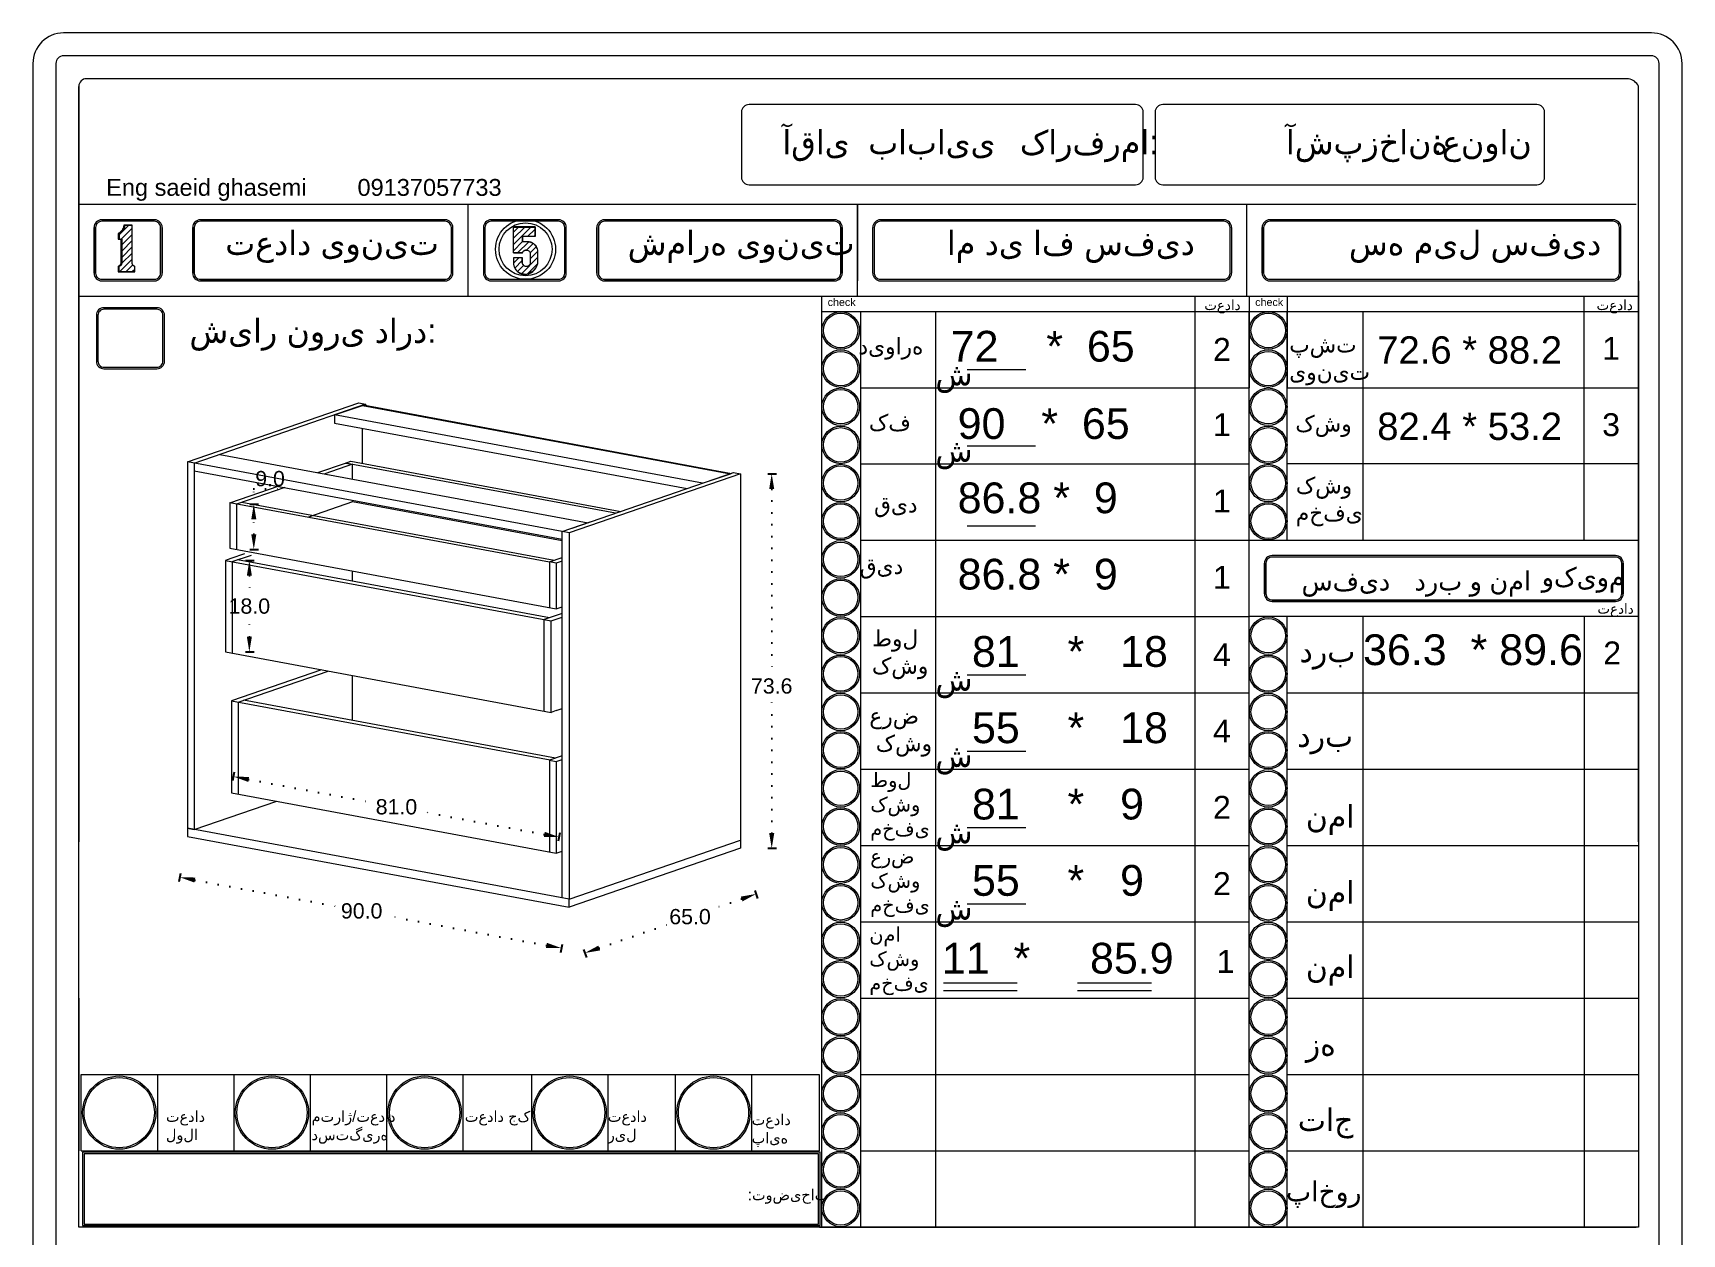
# Model space of a CAD drawing. Header units: inches. Extents: x 352 to 11605, y -941 to 2503.
# Drawn here: x 9125 to 9557, y 1258.1 to 1572.8 of the extents above; entities that cross this region are included whole.
import ezdxf

# ---------------------------------------------------------------- set-up
doc = ezdxf.new("R2010")
doc.units = ezdxf.units.IN
doc.header["$MEASUREMENT"] = 0
doc.linetypes.add('ACAD_ISO07W100', pattern=[3, 0, -3])
doc.styles.get("Standard").update_dxf_attribs({"font": 'arial.ttf'})
doc.dimstyles.new('ISO-25', dxfattribs={"dimtxt": 4, "dimasz": 4, "dimexe": 1.25, "dimexo": 0.625, "dimtad": 1, "dimtih": 1, "dimtoh": 1, "dimdec": 1, "dimtxsty": 'Standard', "dimcen": 2.5, "dimadec": 0, "dimazin": 0, "dimtfac": 1, "dimtdec": 1, "dimtmove": 0, "dimatfit": 3, "dimfxl": 1, "dimfxlon": 1, "dimarcsym": 0})

# ---------------------------------------------------------------- blocks, each defined once
blk = doc.blocks.new('*D92')
at = {"color": 0, "lineweight": -2, "transparency": 16777216}
for p, q in [((9317.57, 1457.29), (9319.82, 1457.29)), ((9317.57, 1359.15), (9319.82, 1359.15))]:
    blk.add_line(p, q, dxfattribs=at)
at = {"color": 0, "linetype": 'ACAD_ISO07W100', "lineweight": -2, "transparency": 16777216}
for p, q in [((9318.57, 1453.29), (9318.57, 1404.34)), ((9318.57, 1363.15), (9318.57, 1399))]:
    blk.add_line(p, q, dxfattribs=at)
at = {"color": 0, "transparency": 16777216}
for points in [[(9317.91, 1453.29), (9319.24, 1453.29), (9318.57, 1457.29)], [(9317.91, 1363.15), (9319.24, 1363.15), (9318.57, 1359.15)]]:
    blk.add_solid(points, dxfattribs=at)
at = {"layer": 'Defpoints', "color": 0, "transparency": 16777216}
for p in [(9310.36, 1457.29), (9318.57, 1457.29), (9310.36, 1359.15)]:
    blk.add_point(p, dxfattribs=at)
at = {"color": 0, "lineweight": 20, "transparency": 16777216, "insert": (9318.57, 1401.67), "char_height": 4, "attachment_point": 5}
blk.add_mtext('73.6', dxfattribs=at)
blk = doc.blocks.new('*D93')
at = {"color": 0, "lineweight": -2, "transparency": 16777216}
for p, q in [((9314.16, 1348.12), (9314.89, 1345.99)), ((9269.28, 1332.66), (9270.02, 1330.54))]:
    blk.add_line(p, q, dxfattribs=at)
at = {"color": 0, "linetype": 'ACAD_ISO07W100', "lineweight": -2, "transparency": 16777216}
for p, q in [((9310.7, 1345.87), (9303.01, 1343.22)), ((9273.39, 1333.02), (9291.36, 1339.21))]:
    blk.add_line(p, q, dxfattribs=at)
at = {"color": 0, "transparency": 16777216}
for points in [[(9310.48, 1346.5), (9310.92, 1345.24), (9314.48, 1347.18)], [(9273.17, 1333.65), (9273.61, 1332.39), (9269.61, 1331.72)]]:
    blk.add_solid(points, dxfattribs=at)
at = {"layer": 'Defpoints', "color": 0, "transparency": 16777216}
for p in [(9310.36, 1359.15), (9265.49, 1343.69), (9269.61, 1331.72)]:
    blk.add_point(p, dxfattribs=at)
at = {"color": 0, "lineweight": 20, "transparency": 16777216, "insert": (9297.18, 1341.22), "char_height": 4, "attachment_point": 5}
blk.add_mtext('65.0', dxfattribs=at)
blk = doc.blocks.new('*D94')
at = {"color": 0, "lineweight": -2, "transparency": 16777216}
for p, q in [((9163.7, 1352.55), (9163.29, 1350.34)), ((9263.68, 1333.97), (9263.27, 1331.76))]:
    blk.add_line(p, q, dxfattribs=at)
at = {"color": 0, "linetype": 'ACAD_ISO07W100', "lineweight": -2, "transparency": 16777216}
for p, q in [((9167.45, 1350.84), (9205.33, 1343.8)), ((9259.56, 1333.72), (9216.96, 1341.64))]:
    blk.add_line(p, q, dxfattribs=at)
at = {"color": 0, "transparency": 16777216}
for points in [[(9167.57, 1351.49), (9167.33, 1350.18), (9163.52, 1351.57)], [(9259.69, 1334.38), (9259.44, 1333.06), (9263.5, 1332.99)]]:
    blk.add_solid(points, dxfattribs=at)
at = {"layer": 'Defpoints', "color": 0, "transparency": 16777216}
for p in [(9165.51, 1362.27), (9163.52, 1351.57), (9265.49, 1343.69)]:
    blk.add_point(p, dxfattribs=at)
at = {"color": 0, "lineweight": 20, "transparency": 16777216, "insert": (9211.15, 1342.72), "char_height": 4, "attachment_point": 5}
blk.add_mtext('90.0', dxfattribs=at)
blk = doc.blocks.new('*D95')
at = {"color": 0, "lineweight": -2, "transparency": 16777216}
for p, q in [((9180.73, 1434.61), (9182.98, 1434.61)), ((9180.73, 1410.61), (9182.98, 1410.61))]:
    blk.add_line(p, q, dxfattribs=at)
at = {"color": 0, "linetype": 'ACAD_ISO07W100', "lineweight": -2, "transparency": 16777216}
for p, q in [((9181.73, 1430.61), (9181.73, 1425.28)), ((9181.73, 1414.61), (9181.73, 1419.94))]:
    blk.add_line(p, q, dxfattribs=at)
at = {"color": 0, "transparency": 16777216}
for points in [[(9181.07, 1430.61), (9182.4, 1430.61), (9181.73, 1434.61)], [(9181.07, 1414.61), (9182.4, 1414.61), (9181.73, 1410.61)]]:
    blk.add_solid(points, dxfattribs=at)
at = {"layer": 'Defpoints', "color": 0, "transparency": 16777216}
for p in [(9175.45, 1434.61), (9181.73, 1434.61), (9175.45, 1410.61)]:
    blk.add_point(p, dxfattribs=at)
at = {"color": 0, "lineweight": 20, "transparency": 16777216, "insert": (9181.73, 1422.61), "char_height": 4, "width": 7.9863, "attachment_point": 5}
blk.add_mtext('18.0', dxfattribs=at)
blk = doc.blocks.new('*D91')
at = {"color": 0, "linetype": 'ACAD_ISO07W100', "lineweight": -2, "transparency": 16777216}
for p, q in [((9182.89, 1449.35), (9182.89, 1453.35)), ((9182.89, 1453.35), (9190.79, 1453.35)), ((9182.89, 1441.47), (9182.89, 1445.35))]:
    blk.add_line(p, q, dxfattribs=at)
at = {"color": 0, "lineweight": -2, "transparency": 16777216}
for p, q in [((9181.89, 1449.35), (9184.14, 1449.35)), ((9181.89, 1437.47), (9184.14, 1437.47))]:
    blk.add_line(p, q, dxfattribs=at)
at = {"color": 0, "transparency": 16777216}
for points in [[(9182.23, 1445.35), (9183.56, 1445.35), (9182.89, 1449.35)], [(9182.23, 1441.47), (9183.56, 1441.47), (9182.89, 1437.47)]]:
    blk.add_solid(points, dxfattribs=at)
at = {"layer": 'Defpoints', "color": 0, "transparency": 16777216}
for p in [(9178.39, 1449.35), (9182.89, 1449.35), (9178.39, 1437.47)]:
    blk.add_point(p, dxfattribs=at)
at = {"color": 0, "lineweight": 20, "transparency": 16777216, "insert": (9187.15, 1456.02), "char_height": 4, "attachment_point": 5}
blk.add_mtext('9.0', dxfattribs=at)
blk = doc.blocks.new('*D96')
at = {"color": 0, "lineweight": -2, "transparency": 16777216}
for p, q in [((9177.43, 1376.95), (9177.84, 1379.16)), ((9262.75, 1361.1), (9263.16, 1363.31))]:
    blk.add_line(p, q, dxfattribs=at)
at = {"color": 0, "linetype": 'ACAD_ISO07W100', "lineweight": -2, "transparency": 16777216}
for p, q in [((9181.55, 1377.2), (9214.46, 1371.09)), ((9259, 1362.81), (9226.09, 1368.93))]:
    blk.add_line(p, q, dxfattribs=at)
at = {"color": 0, "transparency": 16777216}
for points in [[(9181.67, 1377.86), (9181.43, 1376.55), (9177.62, 1377.93)], [(9259.12, 1363.47), (9258.88, 1362.16), (9262.93, 1362.08)]]:
    blk.add_solid(points, dxfattribs=at)
at = {"layer": 'Defpoints', "color": 0, "transparency": 16777216}
for p in [(9176.84, 1373.75), (9262.93, 1362.08), (9262.15, 1357.9)]:
    blk.add_point(p, dxfattribs=at)
at = {"color": 0, "lineweight": 20, "transparency": 16777216, "insert": (9220.27, 1370.01), "char_height": 4, "attachment_point": 5}
blk.add_mtext('81.0', dxfattribs=at)

msp = doc.modelspace()

# ---------------------------------------------------------------- hatches: boundary and pattern name
at = {"lineweight": 20}
h = msp.add_hatch(dxfattribs=at)
h.set_pattern_fill('ANSI31', color=256, scale=9.218651)
h.set_pattern_definition([(45, (8401.7875, 2061.4753), (-0.8148213, 0.8148213), [])])
h.paths.add_polyline_path([(9151.55, 1511.72), (9151.46, 1511.77), (9151.38, 1511.82), (9151.3, 1511.88), (9151.23, 1511.96), (9151.17, 1512.04), (9151.12, 1512.12), (9151.08, 1512.21), (9151.05, 1512.31), (9151.03, 1512.41), (9151.03, 1512.51), (9151.03, 1522.43), (9149.16, 1522.43), (9149.14, 1522.2), (9149.09, 1521.97), (9149.02, 1521.75), (9148.93, 1521.53), (9148.83, 1521.32), (9148.71, 1521.12), (9148.57, 1520.94), (9148.41, 1520.76), (9148.24, 1520.6), (9148.06, 1520.46), (9147.87, 1520.33), (9147.66, 1520.22), (9147.66, 1518.81), (9148.07, 1518.81), (9148.37, 1518.79), (9148.37, 1512.55), (9148.36, 1512.45), (9148.34, 1512.36), (9148.31, 1512.26), (9148.26, 1512.18), (9148.21, 1512.09), (9148.15, 1512.02), (9148.09, 1511.95), (9148.01, 1511.88), (9147.93, 1511.83), (9147.84, 1511.78), (9147.75, 1511.75), (9147.66, 1511.72), (9147.66, 1510.29), (9151.75, 1510.29), (9151.75, 1511.67), (9151.65, 1511.69)])
h = msp.add_hatch(dxfattribs=at)
h.set_pattern_fill('ANSI31', color=256, scale=9.218651)
h.set_pattern_definition([(45, (8576.0954, 2061.5422), (-0.8148213, 0.8148213), [])])
h.paths.add_polyline_path([(9256.64, 1517.15), (9256.41, 1517.4), (9256.14, 1517.63), (9255.86, 1517.81), (9255.55, 1517.97), (9255.28, 1518.06), (9254.97, 1518.12), (9254.6, 1518.15), (9253.24, 1518.15), (9253.24, 1519.46), (9256.53, 1519.46), (9256.53, 1521.98), (9250.93, 1521.98), (9250.93, 1515.23), (9253.24, 1515.23), (9253.33, 1515.43), (9253.46, 1515.61), (9253.63, 1515.76), (9253.82, 1515.87), (9254.03, 1515.94), (9254.27, 1515.96), (9254.51, 1515.94), (9254.73, 1515.87), (9254.92, 1515.76), (9255.09, 1515.61), (9255.22, 1515.43), (9255.31, 1515.22), (9255.31, 1512.64), (9255.27, 1512.38), (9255.17, 1512.14), (9255.01, 1511.93), (9254.8, 1511.76), (9254.56, 1511.66), (9254.29, 1511.63), (9254.03, 1511.66), (9253.79, 1511.76), (9253.56, 1511.94), (9253.38, 1512.17), (9253.28, 1512.42), (9253.24, 1512.68), (9253.24, 1513.93), (9250.93, 1513.93), (9250.93, 1512.64), (9250.96, 1512.23), (9251.04, 1511.82), (9251.16, 1511.46), (9251.35, 1511.09), (9251.58, 1510.75), (9251.86, 1510.45), (9252.18, 1510.18), (9252.53, 1509.95), (9252.9, 1509.78), (9253.3, 1509.66), (9253.7, 1509.59), (9254.12, 1509.57), (9254.5, 1509.65), (9254.88, 1509.76), (9255.24, 1509.92), (9255.59, 1510.11), (9255.91, 1510.34), (9256.2, 1510.6), (9256.47, 1510.9), (9256.7, 1511.21), (9256.9, 1511.55), (9257.06, 1511.91), (9257.18, 1512.29), (9257.26, 1512.68), (9257.26, 1515.23), (9257.26, 1515.57), (9257.21, 1515.92), (9257.13, 1516.25), (9257, 1516.57), (9256.84, 1516.87)])

# ---------------------------------------------------------------- linework, layer by layer
for p, q in [((9137.05, 1259.88), (9137.05, 1558.85)), ((9545.05, 1527.88), (9137.05, 1527.88)), ((9137.05, 1348.89), (9137.05, 1527.88)), ((9239.05, 1503.88), (9239.05, 1527.88)), ((9341.05, 1503.88), (9341.05, 1527.88)), ((9341.05, 1527.88), (9341.05, 1507.88)), ((9443.05, 1503.88), (9443.05, 1527.88)), ((9141.05, 1509.88), (9141.05, 1521.88)), ((9156.89, 1523.88), (9143.05, 1523.88)), ((9158.89, 1521.88), (9158.89, 1509.88)), ((9166.89, 1509.88), (9166.89, 1521.88)), ((9233.05, 1523.88), (9168.89, 1523.88)), ((9235.05, 1509.88), (9235.05, 1521.88)), ((9243.05, 1521.88), (9243.05, 1509.88)), ((9262.76, 1523.88), (9245.05, 1523.88)), ((9256.53, 1521.98), (9256.53, 1519.46)), ((9264.76, 1509.88), (9264.76, 1521.88)), ((9272.76, 1509.88), (9272.76, 1521.88)), ((9335.05, 1523.88), (9274.76, 1523.88)), ((9337.05, 1521.88), (9337.05, 1509.88)), ((9345.05, 1509.88), (9345.05, 1521.88)), ((9437.05, 1523.88), (9347.05, 1523.88)), ((9439.05, 1521.88), (9439.05, 1509.88)), ((9447.05, 1509.88), (9447.05, 1521.88)), ((9539.05, 1523.88), (9449.05, 1523.88)), ((9541.05, 1509.88), (9541.05, 1521.88)), ((9147.66, 1520.22), (9147.66, 1518.81)), ((9253.28, 1519.46), (9253.28, 1518.17)), ((9250.93, 1515.23), (9253.24, 1515.23)), ((9254.29, 1515.96), (9254.51, 1515.94)), ((9254.51, 1515.94), (9254.73, 1515.87)), ((9254.73, 1515.87), (9254.92, 1515.76)), ((9254.92, 1515.76), (9255.09, 1515.61)), ((9255.17, 1512.14), (9255.01, 1511.93)), ((9255.09, 1515.61), (9255.22, 1515.43)), ((9255.27, 1512.38), (9255.17, 1512.14)), ((9255.22, 1515.43), (9255.31, 1515.22)), ((9255.31, 1512.64), (9255.27, 1512.38)), ((9255.31, 1515.22), (9255.31, 1512.64)), ((9143.05, 1507.88), (9156.89, 1507.88)), ((9147.66, 1510.29), (9151.75, 1510.29)), ((9233.05, 1507.88), (9168.89, 1507.88)), ((9245.05, 1507.88), (9262.76, 1507.88)), ((9253.79, 1511.76), (9253.58, 1511.93)), ((9254.03, 1511.66), (9253.79, 1511.76)), ((9254.29, 1511.63), (9254.03, 1511.66)), ((9254.56, 1511.66), (9254.29, 1511.63)), ((9254.8, 1511.76), (9254.56, 1511.66)), ((9255.01, 1511.93), (9254.8, 1511.76)), ((9335.05, 1507.88), (9274.76, 1507.88)), ((9347.05, 1507.88), (9437.05, 1507.88)), ((9449.05, 1507.88), (9539.05, 1507.88)), ((9545.65, 1507.88), (9545.65, 1259.88)), ((9137.05, 1503.88), (9545.05, 1503.88)), ((9331.65, 1503.88), (9331.65, 1499.88)), ((9429.48, 1259.88), (9429.48, 1503.88)), ((9443.65, 1503.88), (9443.65, 1479.88)), ((9453.65, 1503.88), (9453.65, 1479.88)), ((9531.43, 1439.88), (9531.43, 1503.88)), ((9331.65, 1499.88), (9545.65, 1499.88)), ((9331.7, 1260.01), (9331.7, 1500.01)), ((9341.92, 1259.88), (9341.92, 1499.88)), ((9361.46, 1499.88), (9361.46, 1259.88)), ((9443.65, 1343.88), (9443.65, 1499.88)), ((9443.65, 1259.88), (9443.65, 1499.88)), ((9453.65, 1459.88), (9453.65, 1499.88)), ((9453.65, 1439.88), (9453.65, 1499.88)), ((9453.65, 1439.88), (9453.65, 1499.88)), ((9453.65, 1499.88), (9453.65, 1479.88)), ((9473.46, 1499.88), (9473.46, 1439.88)), ((9369.81, 1484.63), (9385.14, 1484.63)), ((9341.92, 1479.88), (9443.65, 1479.88)), ((9453.65, 1479.88), (9545.65, 1479.88)), ((9369.81, 1464.63), (9387.7, 1464.63)), ((9341.92, 1459.88), (9443.65, 1459.88)), ((9545.65, 1459.88), (9453.65, 1459.88)), ((9545.65, 1459.88), (9453.65, 1459.88)), ((9369.81, 1443.63), (9387.7, 1443.63)), ((9265.49, 1441.83), (9263.71, 1442.16)), ((9341.92, 1439.88), (9545.65, 1439.88)), ((9539.65, 1435.88), (9449.65, 1435.88)), ((9447.65, 1425.88), (9447.65, 1433.88)), ((9541.65, 1433.88), (9541.65, 1425.88)), ((9539.65, 1423.88), (9449.65, 1423.88)), ((9341.92, 1419.88), (9443.65, 1419.88)), ((9545.65, 1419.88), (9443.65, 1419.88)), ((9453.65, 1259.88), (9453.65, 1419.88)), ((9473.46, 1419.88), (9473.46, 1319.88)), ((9531.43, 1419.88), (9531.43, 1259.88)), ((9369.81, 1404.63), (9385.14, 1404.63)), ((9341.92, 1399.88), (9443.65, 1399.88)), ((9341.92, 1399.88), (9361.46, 1399.88)), ((9453.65, 1399.88), (9545.65, 1399.88)), ((9473.46, 1399.88), (9473.46, 1299.88)), ((9369.81, 1384.63), (9385.14, 1384.63)), ((9341.92, 1379.88), (9361.46, 1379.88)), ((9341.92, 1379.88), (9443.65, 1379.88)), ((9429.48, 1379.88), (9443.65, 1379.88)), ((9453.65, 1379.88), (9545.65, 1379.88)), ((9473.46, 1379.88), (9473.46, 1279.88)), ((9369.81, 1364.63), (9385.14, 1364.63)), ((9341.92, 1359.88), (9443.65, 1359.88)), ((9453.65, 1359.88), (9545.65, 1359.88)), ((9473.46, 1359.88), (9473.46, 1259.88)), ((9369.81, 1344.63), (9385.14, 1344.63)), ((9341.92, 1339.88), (9443.65, 1339.88)), ((9453.65, 1339.88), (9545.65, 1339.88)), ((9363.54, 1323.88), (9382.87, 1323.88)), ((9398.71, 1323.88), (9418.05, 1323.88)), ((9137.05, 1319.88), (9137.05, 1279.88)), ((9341.92, 1319.88), (9443.65, 1319.88)), ((9363.54, 1321.86), (9382.87, 1321.86)), ((9398.71, 1321.86), (9418.05, 1321.86)), ((9453.65, 1319.88), (9545.65, 1319.88)), ((9137.65, 1299.88), (9331.03, 1299.88)), ((9137.65, 1279.88), (9137.65, 1299.88)), ((9157.65, 1299.88), (9157.65, 1279.88)), ((9177.65, 1299.88), (9177.65, 1279.88)), ((9197.65, 1299.88), (9197.65, 1279.88)), ((9217.65, 1299.88), (9217.65, 1279.88)), ((9237.65, 1299.88), (9237.65, 1279.88)), ((9255.64, 1299.88), (9255.64, 1279.88)), ((9275.64, 1299.88), (9275.64, 1279.88)), ((9293.32, 1299.88), (9293.32, 1279.88)), ((9313.32, 1299.88), (9313.32, 1279.88)), ((9331.03, 1299.88), (9331.03, 1279.88)), ((9341.92, 1299.88), (9443.65, 1299.88)), ((9453.65, 1299.88), (9545.65, 1299.88)), ((9137.65, 1279.88), (9331.03, 1279.88)), ((9341.92, 1279.88), (9443.65, 1279.88)), ((9453.65, 1279.88), (9545.65, 1279.88)), ((9331.05, 1259.88), (9137.05, 1259.88)), ((9331.05, 1259.88), (9443.05, 1259.88)), ((9331.05, 1259.88), (9545.05, 1259.88)), ((9331.65, 1259.88), (9443.65, 1259.88))]:
    msp.add_line(p, q, dxfattribs=at)
at = {"linetype": 'Continuous', "lineweight": 20, "extrusion": (5.55112e-17, 0.967466, 0.253002)}
for p, q in [((9165.51, 1460.41), (9210.38, 1475.87)), ((9212.16, 1475.54), (9169.7, 1460.91)), ((9204, 1472.73), (9211.34, 1475.25)), ((9210.38, 1475.87), (9212.16, 1475.54)), ((9211.34, 1475.25), (9211.58, 1475.34)), ((9211.34, 1475.25), (9307.76, 1457.34)), ((9307.76, 1457.34), (9211.34, 1475.25)), ((9211.58, 1475.34), (9308.01, 1457.42)), ((9212.16, 1475.54), (9212.16, 1475.23)), ((9300.42, 1454.81), (9204, 1472.73)), ((9204, 1472.73), (9204, 1470.59)), ((9204, 1470.59), (9296.4, 1453.42)), ((9211.34, 1460.04), (9211.34, 1469.23)), ((9165.51, 1460.41), (9165.51, 1364.4)), ((9263.71, 1442.16), (9165.51, 1460.41)), ((9167.28, 1460.08), (9174.63, 1462.61)), ((9174.04, 1462.4), (9270.46, 1444.49)), ((9206.94, 1460.13), (9208.33, 1460.6)), ((9208.33, 1460.6), (9279.08, 1447.46)), ((9167.28, 1460.08), (9167.28, 1364.07)), ((9167.28, 1458.12), (9263.71, 1440.2)), ((9199.71, 1457.63), (9206.94, 1460.13)), ((9208.72, 1459.8), (9201.48, 1457.3)), ((9206.94, 1460.13), (9208.72, 1459.8)), ((9277.69, 1446.98), (9206.94, 1460.13)), ((9208.72, 1455.96), (9208.72, 1459.8)), ((9310.36, 1457.29), (9265.49, 1441.83)), ((9266.27, 1443.04), (9308.58, 1457.62)), ((9300.42, 1454.81), (9307.76, 1457.34)), ((9308.01, 1457.42), (9307.76, 1457.34)), ((9308.58, 1457.62), (9310.36, 1457.29)), ((9310.36, 1457.29), (9310.36, 1361.28)), ((9176.84, 1449.76), (9189.25, 1454.03)), ((9191.03, 1453.7), (9178.39, 1449.35)), ((9176.61, 1449.68), (9176.84, 1449.76)), ((9260.38, 1434.11), (9176.61, 1449.68)), ((9176.61, 1449.68), (9176.61, 1437.8)), ((9178.39, 1449.35), (9178.39, 1437.47)), ((9179.78, 1449.83), (9261.54, 1434.63)), ((9208.72, 1449.93), (9197.22, 1445.97)), ((9208.72, 1449.93), (9208.72, 1450.42)), ((9263.71, 1439.71), (9208.72, 1449.93)), ((9263.71, 1442.16), (9271.05, 1444.69)), ((9263.71, 1346.16), (9263.71, 1442.16)), ((9265.49, 1441.83), (9265.49, 1345.82)), ((9176.84, 1435.09), (9175.45, 1434.61)), ((9175.45, 1434.61), (9260.77, 1418.76)), ((9175.45, 1434.61), (9175.45, 1410.61)), ((9176.61, 1437.8), (9262.15, 1421.9)), ((9180.48, 1436.34), (9176.84, 1435.09)), ((9177.23, 1434.28), (9182.26, 1436.01)), ((9177.23, 1434.28), (9177.23, 1410.28)), ((9177.23, 1434.28), (9177.23, 1430.95)), ((9260.38, 1419.57), (9178.62, 1434.76)), ((9260.38, 1434.23), (9263.71, 1435.38)), ((9263.71, 1434.44), (9262.15, 1433.9)), ((9208.72, 1429.16), (9208.72, 1431.83)), ((9262.15, 1433.9), (9260.38, 1434.23)), ((9260.38, 1434.23), (9260.38, 1422.23)), ((9262.15, 1433.9), (9262.15, 1421.9)), ((9262.15, 1433.9), (9262.15, 1421.9)), ((9262.15, 1421.9), (9263.71, 1422.44)), ((9258.89, 1419.11), (9260.67, 1418.78)), ((9258.89, 1419.11), (9258.89, 1395.1)), ((9263.71, 1420.71), (9258.99, 1419.09)), ((9260.67, 1418.78), (9260.67, 1394.77)), ((9260.77, 1418.76), (9262.15, 1419.24)), ((9262.15, 1419.24), (9263.71, 1419.77)), ((9175.45, 1410.61), (9260.77, 1394.76)), ((9200.6, 1405.94), (9177.03, 1397.82)), ((9178.8, 1397.49), (9202.37, 1405.61)), ((9208.72, 1392.66), (9208.72, 1404.43)), ((9177.03, 1397.82), (9260.53, 1382.3)), ((9177.03, 1397.82), (9177.03, 1373.72)), ((9178.8, 1397.49), (9178.8, 1373.39)), ((9261.95, 1382.77), (9180.19, 1397.97)), ((9262.15, 1395.23), (9263.71, 1395.77)), ((9262.15, 1395.23), (9260.77, 1394.76)), ((9263.71, 1383.38), (9260.38, 1382.23)), ((9262.15, 1381.9), (9263.71, 1382.44)), ((9260.38, 1382.23), (9262.15, 1381.9)), ((9260.38, 1382.23), (9260.38, 1358.23)), ((9262.15, 1381.9), (9262.15, 1357.9)), ((9262.15, 1381.9), (9262.15, 1357.9)), ((9167.28, 1364.07), (9188.89, 1371.51)), ((9177.03, 1373.72), (9262.15, 1357.9)), ((9165.51, 1364.4), (9167.28, 1364.07)), ((9265.49, 1345.82), (9165.51, 1364.4)), ((9165.51, 1364.4), (9165.51, 1362.27)), ((9165.51, 1362.27), (9265.49, 1343.69)), ((9265.49, 1345.82), (9310.36, 1361.28)), ((9265.49, 1345.82), (9310.36, 1361.28)), ((9310.36, 1361.28), (9310.36, 1359.15)), ((9262.15, 1357.9), (9263.71, 1358.43)), ((9310.36, 1359.15), (9265.49, 1343.69)), ((9265.49, 1345.82), (9263.71, 1346.16)), ((9265.49, 1343.69), (9265.49, 1345.82))]:
    msp.add_line(p, q, dxfattribs=at)
at = {"lineweight": 20}
for points in [[(9133.05, 966.85), (9549.05, 966.85, 0.414214), (9557.05, 974.85), (9557.05, 1564.85, 0.414214), (9549.05, 1572.85), (9133.05, 1572.85, 0.414214), (9125.05, 1564.85), (9125.05, 974.85, 0.414214)], [(9133.05, 972.85), (9549.05, 972.85, 0.414214), (9551.05, 974.85), (9551.05, 1564.85, 0.414214), (9549.05, 1566.85), (9133.05, 1566.85, 0.414214), (9131.05, 1564.85), (9131.05, 974.85, 0.414214)], [(9415.9, 1552.09, 0.414214), (9413.9, 1554.09), (9312.66, 1554.09, 0.414214), (9310.66, 1552.09), (9310.66, 1535.05, 0.414214), (9312.66, 1533.05), (9413.9, 1533.05, 0.414214), (9415.9, 1535.05)], [(9421.03, 1533.05), (9519.03, 1533.05, 0.414214), (9521.03, 1535.05), (9521.03, 1552.09, 0.414214), (9519.03, 1554.09), (9421.03, 1554.09, 0.414214), (9419.03, 1552.09), (9419.03, 1535.05, 0.414214)], [(9521.03, 1552.09, 0.414214), (9519.03, 1554.09), (9421.03, 1554.09, 0.414214), (9419.03, 1552.09), (9419.03, 1535.05, 0.414214), (9421.03, 1533.05), (9519.03, 1533.05, 0.414214), (9521.03, 1535.05)], [(9158.89, 1521.88, 0.414214), (9156.89, 1523.88), (9143.05, 1523.88, 0.414214), (9141.05, 1521.88), (9141.05, 1509.88, 0.414214), (9143.05, 1507.88), (9156.89, 1507.88, 0.414214), (9158.89, 1509.88)], [(9158.49, 1521.88, 0.414214), (9156.89, 1523.48), (9143.05, 1523.48, 0.414214), (9141.45, 1521.88), (9141.45, 1509.88, 0.414214), (9143.05, 1508.28), (9156.89, 1508.28, 0.414214), (9158.49, 1509.88)], [(9235.05, 1521.88, 0.414214), (9233.05, 1523.88), (9168.89, 1523.88, 0.414214), (9166.89, 1521.88), (9166.89, 1509.88, 0.414214), (9168.89, 1507.88), (9233.05, 1507.88, 0.414214), (9235.05, 1509.88)], [(9234.65, 1521.88, 0.414214), (9233.05, 1523.48), (9168.89, 1523.48, 0.414214), (9167.29, 1521.88), (9167.29, 1509.88, 0.414214), (9168.89, 1508.28), (9233.05, 1508.28, 0.414214), (9234.65, 1509.88)], [(9264.76, 1521.88, 0.414214), (9262.76, 1523.88), (9245.05, 1523.88, 0.414214), (9243.05, 1521.88), (9243.05, 1509.88, 0.414214), (9245.05, 1507.88), (9262.76, 1507.88, 0.414214), (9264.76, 1509.88)], [(9264.36, 1521.88, 0.414214), (9262.76, 1523.48), (9245.05, 1523.48, 0.414214), (9243.45, 1521.88), (9243.45, 1509.88, 0.414214), (9245.05, 1508.28), (9262.76, 1508.28, 0.414214), (9264.36, 1509.88)], [(9337.05, 1521.88, 0.414214), (9335.05, 1523.88), (9274.76, 1523.88, 0.414214), (9272.76, 1521.88), (9272.76, 1509.88, 0.414214), (9274.76, 1507.88), (9335.05, 1507.88, 0.414214), (9337.05, 1509.88)], [(9336.65, 1521.88, 0.414214), (9335.05, 1523.48), (9274.76, 1523.48, 0.414214), (9273.16, 1521.88), (9273.16, 1509.88, 0.414214), (9274.76, 1508.28), (9335.05, 1508.28, 0.414214), (9336.65, 1509.88)], [(9438.65, 1521.88, 0.414214), (9437.05, 1523.48), (9347.05, 1523.48, 0.414214), (9345.45, 1521.88), (9345.45, 1509.88, 0.414214), (9347.05, 1508.28), (9437.05, 1508.28, 0.414214), (9438.65, 1509.88)], [(9541.05, 1521.88, 0.414214), (9539.05, 1523.88), (9449.05, 1523.88, 0.414214), (9447.05, 1521.88), (9447.05, 1509.88, 0.414214), (9449.05, 1507.88), (9539.05, 1507.88, 0.414214), (9541.05, 1509.88)], [(9540.65, 1521.88, 0.414214), (9539.05, 1523.48), (9449.05, 1523.48, 0.414214), (9447.45, 1521.88), (9447.45, 1509.88, 0.414214), (9449.05, 1508.28), (9539.05, 1508.28, 0.414214), (9540.65, 1509.88)], [(9159.5, 1498.84, 0.414214), (9157.5, 1500.84), (9143.65, 1500.84, 0.414214), (9141.65, 1498.84), (9141.65, 1486.84, 0.414214), (9143.65, 1484.84), (9157.5, 1484.84, 0.414214), (9159.5, 1486.84)], [(9159.5, 1498.84, 0.414214), (9157.5, 1500.84), (9143.65, 1500.84, 0.414214), (9141.65, 1498.84), (9141.65, 1486.84, 0.414214), (9143.65, 1484.84), (9157.5, 1484.84, 0.414214), (9159.5, 1486.84)], [(9159.1, 1498.84, 0.414214), (9157.5, 1500.44), (9143.65, 1500.44, 0.414214), (9142.05, 1498.84), (9142.05, 1486.84, 0.414214), (9143.65, 1485.24), (9157.5, 1485.24, 0.414214), (9159.1, 1486.84)], [(9159.1, 1498.84, 0.414214), (9157.5, 1500.44), (9143.65, 1500.44, 0.414214), (9142.05, 1498.84), (9142.05, 1486.84, 0.414214), (9143.65, 1485.24), (9157.5, 1485.24, 0.414214), (9159.1, 1486.84)], [(9541.65, 1433.88, 0.414214), (9539.65, 1435.88), (9449.65, 1435.88, 0.414214), (9447.65, 1433.88), (9447.65, 1425.88, 0.414214), (9449.65, 1423.88), (9539.65, 1423.88, 0.414214), (9541.65, 1425.88)], [(9541.25, 1433.88, 0.414214), (9539.65, 1435.48), (9449.65, 1435.48, 0.414214), (9448.05, 1433.88), (9448.05, 1425.88, 0.414214), (9449.65, 1424.28), (9539.65, 1424.28, 0.414214), (9541.25, 1425.88)]]:
    msp.add_lwpolyline(points, format="xyb", close=True, dxfattribs=at)
for points in [[(9545.65, 1360.87), (9545.65, 1558.89, 0.234975), (9543.05, 1560.85), (9139.05, 1560.85, 0.414214), (9137.05, 1558.85), (9137.05, 1360.82)], [(9415.9, 1552.09, 0.414214), (9413.9, 1554.09), (9312.66, 1554.09, 0.414214), (9310.66, 1552.09), (9310.66, 1535.05, 0.414214), (9312.66, 1533.05), (9413.9, 1533.05, 0.414214), (9415.9, 1535.05), (9415.9, 1552.09)]]:
    msp.add_lwpolyline(points, format="xyb", dxfattribs=at)
for points in [[(9147.34, 1510.23), (9151.75, 1510.23), (9151.75, 1510.29), (9151.75, 1511.67), (9151.65, 1511.69), (9151.55, 1511.72), (9151.46, 1511.77), (9151.38, 1511.82), (9151.3, 1511.88), (9151.23, 1511.96), (9151.17, 1512.04), (9151.12, 1512.12), (9151.08, 1512.21), (9151.05, 1512.31), (9151.03, 1512.41), (9151.03, 1512.51), (9151.03, 1522.43), (9151.03, 1522.49), (9148.86, 1522.49), (9148.83, 1522.26), (9148.79, 1522.03), (9148.72, 1521.8), (9148.63, 1521.58), (9148.53, 1521.37), (9148.4, 1521.17), (9148.26, 1520.98), (9148.1, 1520.8), (9147.93, 1520.64), (9147.75, 1520.49), (9147.55, 1520.36), (9147.34, 1520.25), (9147.34, 1518.81), (9147.66, 1518.81), (9148.07, 1518.81), (9148.07, 1512.51), (9148.05, 1512.41), (9148.03, 1512.31), (9148, 1512.22), (9147.95, 1512.13), (9147.9, 1512.05), (9147.84, 1511.97), (9147.77, 1511.9), (9147.7, 1511.84), (9147.62, 1511.78), (9147.53, 1511.74), (9147.44, 1511.7), (9147.34, 1511.67), (9147.34, 1510.23), (9147.66, 1510.29), (9147.66, 1511.72), (9147.75, 1511.75), (9147.84, 1511.78), (9147.93, 1511.83), (9148.01, 1511.88), (9148.09, 1511.95), (9148.15, 1512.02), (9148.21, 1512.09), (9148.26, 1512.18), (9148.31, 1512.26), (9148.34, 1512.36), (9148.36, 1512.45), (9148.37, 1512.55), (9148.37, 1518.79), (9148.07, 1518.81)], [(9147.34, 1520.25), (9147.66, 1520.22), (9147.87, 1520.33), (9148.06, 1520.46), (9148.24, 1520.6), (9148.41, 1520.76), (9148.57, 1520.94), (9148.71, 1521.12), (9148.83, 1521.32), (9148.93, 1521.53), (9149.02, 1521.75), (9149.09, 1521.97), (9149.14, 1522.2), (9149.16, 1522.43)], [(9148.86, 1522.49), (9149.16, 1522.43), (9151.03, 1522.43)], [(9256.6, 1522.04), (9250.93, 1522.04), (9250.93, 1521.98)], [(9253.28, 1515.22), (9250.93, 1515.22), (9250.93, 1515.23), (9250.93, 1521.98), (9256.53, 1521.98), (9256.6, 1522.04), (9256.6, 1519.46), (9256.53, 1519.46), (9253.28, 1519.46), (9253.24, 1519.43), (9253.24, 1518.15), (9253.28, 1518.17), (9254.65, 1518.17), (9255.02, 1518.15), (9255.34, 1518.08), (9255.61, 1517.99), (9255.92, 1517.83), (9256.21, 1517.64), (9256.47, 1517.42), (9256.71, 1517.16), (9256.91, 1516.88)], [(9251.04, 1511.82), (9251.16, 1511.46), (9251.18, 1511.42), (9251.37, 1511.05), (9251.6, 1510.7), (9251.88, 1510.39), (9252.2, 1510.12), (9252.55, 1509.9), (9252.93, 1509.72), (9253.33, 1509.59), (9253.74, 1509.52), (9254.16, 1509.51), (9254.55, 1509.59), (9254.93, 1509.7), (9255.3, 1509.86), (9255.64, 1510.06), (9255.97, 1510.29), (9256.27, 1510.55), (9256.53, 1510.85), (9256.77, 1511.17), (9256.97, 1511.51), (9257.13, 1511.87), (9257.25, 1512.25), (9257.33, 1512.64), (9257.33, 1515.22), (9257.33, 1515.57), (9257.29, 1515.91), (9257.2, 1516.25), (9257.08, 1516.57), (9256.91, 1516.88)], [(9253.24, 1518.15), (9254.6, 1518.15), (9254.97, 1518.12), (9255.28, 1518.06), (9255.55, 1517.97), (9255.86, 1517.81), (9256.14, 1517.63), (9256.41, 1517.4), (9256.64, 1517.15), (9256.84, 1516.87), (9257, 1516.57), (9257.13, 1516.25), (9257.21, 1515.92), (9257.26, 1515.57), (9257.26, 1515.23), (9257.26, 1512.68), (9257.18, 1512.29), (9257.06, 1511.91), (9256.9, 1511.55), (9256.7, 1511.21), (9256.47, 1510.9), (9256.2, 1510.6), (9255.91, 1510.34), (9255.59, 1510.11), (9255.24, 1509.92), (9254.88, 1509.76), (9254.5, 1509.65), (9254.12, 1509.57), (9253.7, 1509.59), (9253.3, 1509.66), (9252.9, 1509.78), (9252.53, 1509.95), (9252.18, 1510.18), (9251.86, 1510.45), (9251.58, 1510.75), (9251.35, 1511.09), (9251.16, 1511.46)], [(9253.42, 1512.14), (9253.31, 1512.38), (9253.28, 1512.64), (9253.28, 1513.93), (9253.24, 1513.93), (9250.93, 1513.93), (9250.93, 1512.64), (9250.96, 1512.23), (9251.04, 1511.82)], [(9253.42, 1512.14), (9253.58, 1511.93), (9253.54, 1511.97), (9253.38, 1512.17), (9253.28, 1512.42), (9253.24, 1512.68), (9253.24, 1513.93)]]:
    msp.add_lwpolyline(points, dxfattribs=at)
for points in [[(9253.28, 1515.22), (9253.37, 1515.43), (9253.5, 1515.61), (9253.67, 1515.76), (9253.86, 1515.87), (9254.07, 1515.94), (9254.29, 1515.96), (9254.25, 1515.96), (9254.03, 1515.94), (9253.82, 1515.87), (9253.63, 1515.76), (9253.46, 1515.61), (9253.33, 1515.43), (9253.24, 1515.23)], [(9137.05, 1503.88), (9545.65, 1503.88), (9545.65, 1259.88), (9137.05, 1259.88)], [(9331.65, 1259.88), (9137.05, 1259.88), (9137.05, 1503.88), (9545.65, 1503.88), (9545.65, 1259.88)], [(9331.25, 1279.48), (9138.05, 1279.48), (9138.05, 1260.28), (9331.25, 1260.28)], [(9330.85, 1279.08), (9138.45, 1279.08), (9138.45, 1260.68), (9330.85, 1260.68)]]:
    msp.add_lwpolyline(points, close=True, dxfattribs=at)
for centre, radius in [((9254.08, 1516.14), 7.86), ((9254.08, 1516.14), 6.94), ((9336.65, 1494.88), 4.92), ((9336.65, 1494.88), 4.52), ((9448.65, 1494.88), 4.92), ((9448.65, 1494.88), 4.52), ((9336.65, 1484.88), 4.92), ((9336.65, 1484.88), 4.52), ((9448.65, 1484.88), 4.92), ((9448.65, 1484.88), 4.52), ((9336.65, 1474.88), 4.92), ((9336.65, 1474.88), 4.52), ((9448.65, 1474.88), 4.92), ((9448.65, 1474.88), 4.52), ((9336.65, 1464.88), 4.92), ((9336.65, 1464.88), 4.52), ((9448.65, 1464.88), 4.92), ((9448.65, 1464.88), 4.52), ((9336.65, 1454.88), 4.92), ((9336.65, 1454.88), 4.52), ((9448.65, 1454.88), 4.92), ((9448.65, 1454.88), 4.52), ((9336.65, 1444.88), 4.92), ((9336.65, 1444.88), 4.52), ((9448.65, 1444.88), 4.92), ((9448.65, 1444.88), 4.52), ((9336.65, 1434.88), 4.92), ((9336.65, 1434.88), 4.52), ((9336.65, 1424.88), 4.92), ((9336.65, 1424.88), 4.52), ((9336.65, 1414.88), 4.92), ((9336.65, 1414.88), 4.52), ((9448.65, 1414.88), 4.92), ((9448.65, 1414.88), 4.52), ((9336.65, 1404.88), 4.92), ((9336.65, 1404.88), 4.52), ((9448.65, 1404.88), 4.92), ((9448.65, 1404.88), 4.52), ((9336.65, 1394.88), 4.92), ((9448.65, 1394.88), 4.92), ((9336.65, 1394.88), 4.52), ((9448.65, 1394.88), 4.52), ((9336.65, 1384.88), 4.92), ((9336.65, 1384.88), 4.52), ((9448.65, 1384.88), 4.92), ((9448.65, 1384.88), 4.52), ((9336.65, 1374.88), 4.92), ((9336.65, 1374.88), 4.52), ((9448.65, 1374.88), 4.92), ((9448.65, 1374.88), 4.52), ((9336.65, 1364.88), 4.92), ((9448.65, 1364.88), 4.92), ((9336.65, 1364.88), 4.52), ((9448.65, 1364.88), 4.52), ((9336.65, 1354.88), 4.92), ((9336.65, 1354.88), 4.52), ((9448.65, 1354.88), 4.92), ((9448.65, 1354.88), 4.52), ((9336.65, 1344.88), 4.92), ((9336.65, 1344.88), 4.52), ((9448.65, 1344.88), 4.92), ((9448.65, 1344.88), 4.52), ((9336.65, 1334.88), 4.92), ((9336.65, 1334.88), 4.52), ((9448.65, 1334.88), 4.92), ((9448.65, 1334.88), 4.52), ((9336.65, 1324.88), 4.92), ((9336.65, 1324.88), 4.52), ((9448.65, 1324.88), 4.92), ((9448.65, 1324.88), 4.52), ((9336.65, 1314.88), 4.92), ((9336.65, 1314.88), 4.52), ((9448.65, 1314.88), 4.92), ((9448.65, 1314.88), 4.52), ((9336.65, 1304.88), 4.92), ((9336.65, 1304.88), 4.52), ((9448.65, 1304.88), 4.92), ((9448.65, 1304.88), 4.52), ((9147.65, 1289.88), 9.6), ((9147.65, 1289.88), 9.2), ((9187.65, 1289.88), 9.6), ((9187.65, 1289.88), 9.2), ((9227.65, 1289.88), 9.6), ((9227.65, 1289.88), 9.2), ((9265.64, 1289.88), 9.6), ((9265.64, 1289.88), 9.2), ((9303.32, 1289.88), 9.6), ((9303.32, 1289.88), 9.2), ((9336.65, 1294.88), 4.92), ((9336.65, 1294.88), 4.52), ((9448.65, 1294.88), 4.92), ((9448.65, 1294.88), 4.52), ((9336.65, 1284.88), 4.92), ((9336.65, 1284.88), 4.52), ((9448.65, 1284.88), 4.92), ((9448.65, 1284.88), 4.52), ((9336.65, 1274.88), 4.92), ((9336.65, 1274.88), 4.52), ((9448.65, 1274.88), 4.92), ((9448.65, 1274.88), 4.52), ((9336.65, 1264.88), 4.92), ((9336.65, 1264.88), 4.52), ((9448.65, 1264.88), 4.92), ((9448.65, 1264.88), 4.52)]:
    msp.add_circle(centre, radius, dxfattribs=at)
for centre, start, end in [((9143.05, 1521.88), 90, 180), ((9156.89, 1521.88), 0, 90), ((9168.89, 1521.88), 90, 180), ((9233.05, 1521.88), 0, 90), ((9245.05, 1521.88), 90, 180), ((9262.76, 1521.88), 0, 90), ((9274.76, 1521.88), 90, 180), ((9335.05, 1521.88), 0, 90), ((9347.05, 1521.88), 90, 180), ((9437.05, 1521.88), 0, 90), ((9449.05, 1521.88), 90, 180), ((9539.05, 1521.88), 0, 90), ((9143.05, 1509.88), 180, 270), ((9156.89, 1509.88), 270, 0), ((9168.89, 1509.88), 180, 270), ((9233.05, 1509.88), 270, 0), ((9245.05, 1509.88), 180, 270), ((9262.76, 1509.88), 270, 0), ((9274.76, 1509.88), 180, 270), ((9335.05, 1509.88), 270, 0), ((9347.05, 1509.88), 180, 270), ((9437.05, 1509.88), 270, 0), ((9449.05, 1509.88), 180, 270), ((9539.05, 1509.88), 270, 0), ((9449.65, 1433.88), 90, 180), ((9539.65, 1433.88), 0, 90), ((9449.65, 1425.88), 180, 270), ((9539.65, 1425.88), 270, 0)]:
    msp.add_arc(centre, 2, start, end, dxfattribs=at)

# ---------------------------------------------------------------- texts
at = {"lineweight": 20, "attachment_point": 1}
for s, width, gutter_width, heights, insert, char_height in [('آقای  بابایی', 53.2215, 164.79, [0], (9321.38, 1547.39), 6.3113), ('{\\fArial|b0|i0|c178|p34;کارفرما:}', 0.2338, 164.79, [0], (9383.59, 1547.39), 6.3113), ('آشپزخانه', 27.9316, 164.79, [0], (9453.29, 1547.39), 6.311), (':عنوان', 27.9316, 164.79, [0], (9491.72, 1547.39), 6.311), ('{\\fArial|b0|i0|c178|p34;Eng saeid ghasemi}', 79.2452, 164.79, [0], (9144.22, 1534.58), 4.4179), ('{\\fArial|b0|i0|c178|p34;09137057733 }', 65.4498, 164.79, [0], (9210.06, 1534.58), 4.4179), ('{\\fArial|b0|i0|c178|p34;تعداد یونیت}', 65.4498, 164.79, [0], (9175.42, 1520.99), 6.3113), ('{\\fArial|b0|i0|c178|p34;شماره یونیت}', 65.4498, 164.79, [0], (9280.85, 1520.99), 6.3113), ('{\\fArial|b0|i0|c178|p34;ام دی اف سفید}', 65.4498, 164.79, [0], (9364.46, 1520.99), 6.3113), ('{\\fArial|b0|i0|c178|p34;سه میل سفید}', 65.4498, 164.79, [0], (9469.79, 1520.99), 6.3113), ('{\\fArial|b0|i0|c178|p34;check}', 8.1204, 164.79, [0], (9333.23, 1503.3), 2.0101), ('{\\fArial|b0|i0|c178|p34;check}', 8.423, 164.79, [0], (9445.23, 1503.3), 2.0101), ('{\\fArial|b0|i0|c178|p34;تعداد }', 11.7486, 164.79, [0], (9431.9, 1502.89), 2.6665), ('{\\fArial|b0|i0|c178|p34;تعداد }', 10.9902, 164.79, [0], (9534.66, 1502.89), 2.6665), ('{\\fArial|b0|i0|c178|p34;شیار نوری دارد:}', 65.4498, 164.79, [0], (9166.03, 1497.95), 6.3113), ('{\\fArial|b0|i0|c178|p34;شیار نوری دارد:}', 65.4498, 164.79, [0], (9166.03, 1497.95), 6.3113), ('72    *  65', 61.9823, 462.54, [8.23], (9365.47, 1494.77), 8.0603), ('{\\fArial|b0|i0|c178|p34;دیواره }', 17.3175, 247.18, [0], (9341.3, 1492.96), 4.3074), ('2{\\fArial|b0|i0|c178|p34; }', 8.5903, 164.79, [0], (9434.18, 1492.9), 6), ('{\\fArial|b0|i0|c178|p34;پشت \\Pیونیت}', 19.3052, 247.18, [0], (9454.16, 1493.42), 4.3074), ('72.6 * 88.2', 58.0086, 411.15, [7.32], (9477.21, 1493.34), 7.1647), ('1{\\fArial|b0|i0|c178|p34; }', 8.5903, 164.79, [0], (9536.13, 1493.18), 6), ('{\\fArial|b0|i0|c178|p34;ش}', 15.3157, 346.26, [0], (9361.46, 1486.52), 6.0339), ('{\\fArial|b0|i0|c178|p34;کف }', 15.3367, 247.18, [0], (9344.04, 1472.96), 4.3074), ('90   *  65', 65.2593, 462.54, [8.23], (9367.29, 1474.5), 8.06), ('1{\\fArial|b0|i0|c178|p34; }', 8.5903, 164.79, [0], (9434.18, 1473.18), 6), ('82.4 * 53.2', 58.0086, 411.15, [7.32], (9477.21, 1473.34), 7.1647), ('3{\\fArial|b0|i0|c178|p34; }', 8.5903, 164.79, [0], (9536.13, 1473.18), 6), ('{\\fArial|b0|i0|c178|p34;کشو }', 17.7019, 247.18, [0], (9455.76, 1472.69), 4.3074), ('{\\fArial|b0|i0|c178|p34;ش}', 15.3157, 346.26, [0], (9361.46, 1466.52), 6.0339), ('{\\fArial|b0|i0|c178|p34;کشو}\\P{\\fArial|b0|i0|c178|p34;مخفی }', 13.5869, 164.79, [0], (9455.88, 1456.48), 4.3074), ('86.8 *  9', 66.8047, 462.54, [0], (9367.29, 1455.04), 8.06), ('1{\\fArial|b0|i0|c178|p34; }', 8.5903, 164.79, [0], (9434.18, 1453.18), 6), ('{\\fArial|b0|i0|c178|p34;قید}', 20.995, 247.18, [0], (9345.39, 1451.49), 4.3074), ('{\\fArial|b0|i0|c178|p34;قید  }', 21.1589, 247.18, [0], (9341.65, 1435.37), 4.3074), ('86.8 *  9', 66.8047, 462.54, [0], (9367.29, 1435.04), 8.06), ('1{\\fArial|b0|i0|c178|p34; }', 8.5903, 164.79, [0], (9434.18, 1433.18), 6), ('{\\fArial|b0|i0|c178|p34;سفید}', 37.9723, 164.79, [0], (9457.38, 1431.8), 5.0582), ('{\\fArial|b0|i0|c178|p34;درب و نما}', 36.0682, 164.79, [0], (9486.99, 1431.8), 5.0582), ('وکیوم', 17.2431, 132.07, [0], (9520.29, 1432.85), 5.058), ('{\\fArial|b0|i0|c178|p34;تعداد }', 10.7715, 164.79, [0], (9534.88, 1423.32), 2.6665), ('{\\fArial|b0|i0|c178|p34;طول \\Pکشو}', 17.6756, 164.79, [0], (9344.84, 1416.4), 4.3074), ('81    *   18', 61.9823, 462.54, [8.23], (9371.03, 1414.77), 8.0603), ('4{\\fArial|b0|i0|c178|p34; }', 8.5903, 164.79, [0], (9434.18, 1412.9), 6), ('36.3  * 89.6', 65.2593, 462.54, [8.23], (9473.48, 1415.23), 8.0603), ('2{\\fArial|b0|i0|c178|p34; }', 8.5903, 164.79, [0], (9536.42, 1413.36), 6), ('{\\fArial|b0|i0|c178|p34;درب}', 20.6748, 340.12, [0], (9456.85, 1413.88), 5.927), ('{\\fArial|b0|i0|c178|p34;ش}', 15.3157, 346.26, [0], (9361.46, 1406.52), 6.0339), ('{\\fArial|b0|i0|c178|p34;عرض \\P کشو}', 18.5758, 164.79, [0], (9344.16, 1396.09), 4.3074), ('55    *   18', 61.9823, 462.54, [8.23], (9371.03, 1394.77), 8.0603), ('4{\\fArial|b0|i0|c178|p34; }', 8.5903, 164.79, [0], (9434.18, 1392.9), 6), ('{\\fArial|b0|i0|c178|p34;درب}', 13.4202, 164.79, [0], (9456.27, 1391.67), 5.927), ('{\\fArial|b0|i0|c178|p34;ش}', 15.3157, 346.26, [0], (9361.46, 1386.52), 6.0339), ('{\\fArial|b0|i0|c178|p34;طول  \\Pکشو\\P مخفی}', 16.0631, 219.66, [0], (9344.4, 1379.02), 3.8279), ('81    *   9', 61.9823, 462.54, [8.23], (9371.03, 1374.77), 8.0603), ('2{\\fArial|b0|i0|c178|p34; }', 8.5903, 164.79, [0], (9434.18, 1372.9), 6), ('{\\fArial|b0|i0|c178|p34;نما}', 11.1787, 164.79, [0], (9458.51, 1370.5), 5.927), ('{\\fArial|b0|i0|c178|p34;ش}', 15.3157, 346.26, [0], (9361.46, 1366.52), 6.0339), ('{\\fArial|b0|i0|c178|p34;عرض  \\Pکشو\\P مخفی}', 16.0631, 219.66, [0], (9344.4, 1359.02), 3.8279), ('55    *   9', 61.9823, 462.54, [8.23], (9371.03, 1354.77), 8.0603), ('2{\\fArial|b0|i0|c178|p34; }', 8.5903, 164.79, [0], (9434.18, 1352.9), 6), ('{\\fArial|b0|i0|c178|p34;نما}', 11.1787, 164.79, [0], (9458.51, 1350.6), 5.927), ('{\\fArial|b0|i0|c178|p34;ش}', 15.3157, 346.26, [0], (9361.46, 1346.52), 6.0339), ('{\\fArial|b0|i0|c178|p34;نما  }\\P{\\fArial|b0|i0|c178|p34;کشو\\Pمخفی}', 13.956, 164.79, [0], (9344.14, 1338.53), 3.8279), ('11  *     85.9', 65.2593, 462.54, [8.23], (9363.15, 1334.38), 8.0603), ('1', 8.5903, 164.79, [0], (9435.15, 1332.51), 6), ('{\\fArial|b0|i0|c178|p34;نما}', 11.1787, 164.79, [0], (9458.51, 1331.07), 5.927), ('{\\fArial|b0|i0|c178|p34;زه}', 11.2031, 164.79, [0], (9458.48, 1310.8), 5.927), ('تعداد لولا', 17.7752, 164.79, [0], (9159.88, 1290.33), 2.872), ('متراژ/تعداد\\Pدستگیره', 19.6171, 164.79, [0], (9198.04, 1290.33), 2.8716), ('تعداد جک', 17.466, 164.79, [0], (9238.18, 1290.33), 2.872), ('تعداد ریل', 17.6808, 164.79, [0], (9275.64, 1290.33), 2.872), ('تعداد پایه', 17.7105, 164.79, [0], (9313.32, 1289.49), 2.872), ('{\\fArial|b0|i0|c178|p34;تاج}', 13.2883, 164.79, [0], (9456.4, 1290.99), 5.927), ('{\\fArial|b0|i0|c178|p34;پاخور}', 12.8103, 147.32, [0], (9453.3, 1271.93), 5.2987), (':توضیحات', 18.5601, 164.79, [0], (9312.29, 1269.8), 2.872)]:
    msp.add_mtext_dynamic_manual_height_columns(s, width=width, gutter_width=gutter_width, heights=heights, dxfattribs=dict(at, insert=insert, char_height=char_height))

# ---------------------------------------------------------------- dimensions: what is measured, and where the dimension line sits
at = {"lineweight": 20}
for base, p1, p2, text, picture, middle in [((9182.89, 1449.35), (9178.39, 1437.47), (9178.39, 1449.35), '9.0', '*D91', (9187.15, 1456.02)), ((9181.73, 1434.61), (9175.45, 1410.61), (9175.45, 1434.61), '18.0', '*D95', (9181.73, 1422.61))]:
    dim = msp.add_linear_dim(base=base, p1=p1, p2=p2, angle=270, text=text, dimstyle='ISO-25', dxfattribs=at)
    dim.commit()
    dim.dimension.update_dxf_attribs({"geometry": picture, "text_midpoint": middle})
for base, p1, p2, angle, text, picture, middle, dimtype in [((9318.57, 1457.29), (9310.36, 1359.15), (9310.36, 1457.29), 270, '73.6', '*D92', (9318.57, 1401.67), 160), ((9163.52, 1351.57), (9265.49, 1343.69), (9165.51, 1362.27), 169.4739, '90.0', '*D94', (9211.15, 1342.72), 161), ((9269.61, 1331.72), (9310.36, 1359.15), (9265.49, 1343.69), 199.0085, '65.0', '*D93', (9297.18, 1341.22), 161)]:
    dim = msp.add_linear_dim(base=base, p1=p1, p2=p2, angle=angle, text=text, dimstyle='ISO-25', dxfattribs=at)
    dim.commit()
    dim.dimension.update_dxf_attribs({"geometry": picture, "text_midpoint": middle, "dimtype": dimtype})
dim = msp.add_aligned_dim(p1=(9176.84, 1373.75), p2=(9262.15, 1357.9), distance=4.26, text='81.0', dimstyle='ISO-25', dxfattribs=at)
dim.commit()
dim.dimension.update_dxf_attribs({"geometry": '*D96', "text_midpoint": (9220.27, 1370.01)})

doc.saveas('drawing.dxf')
